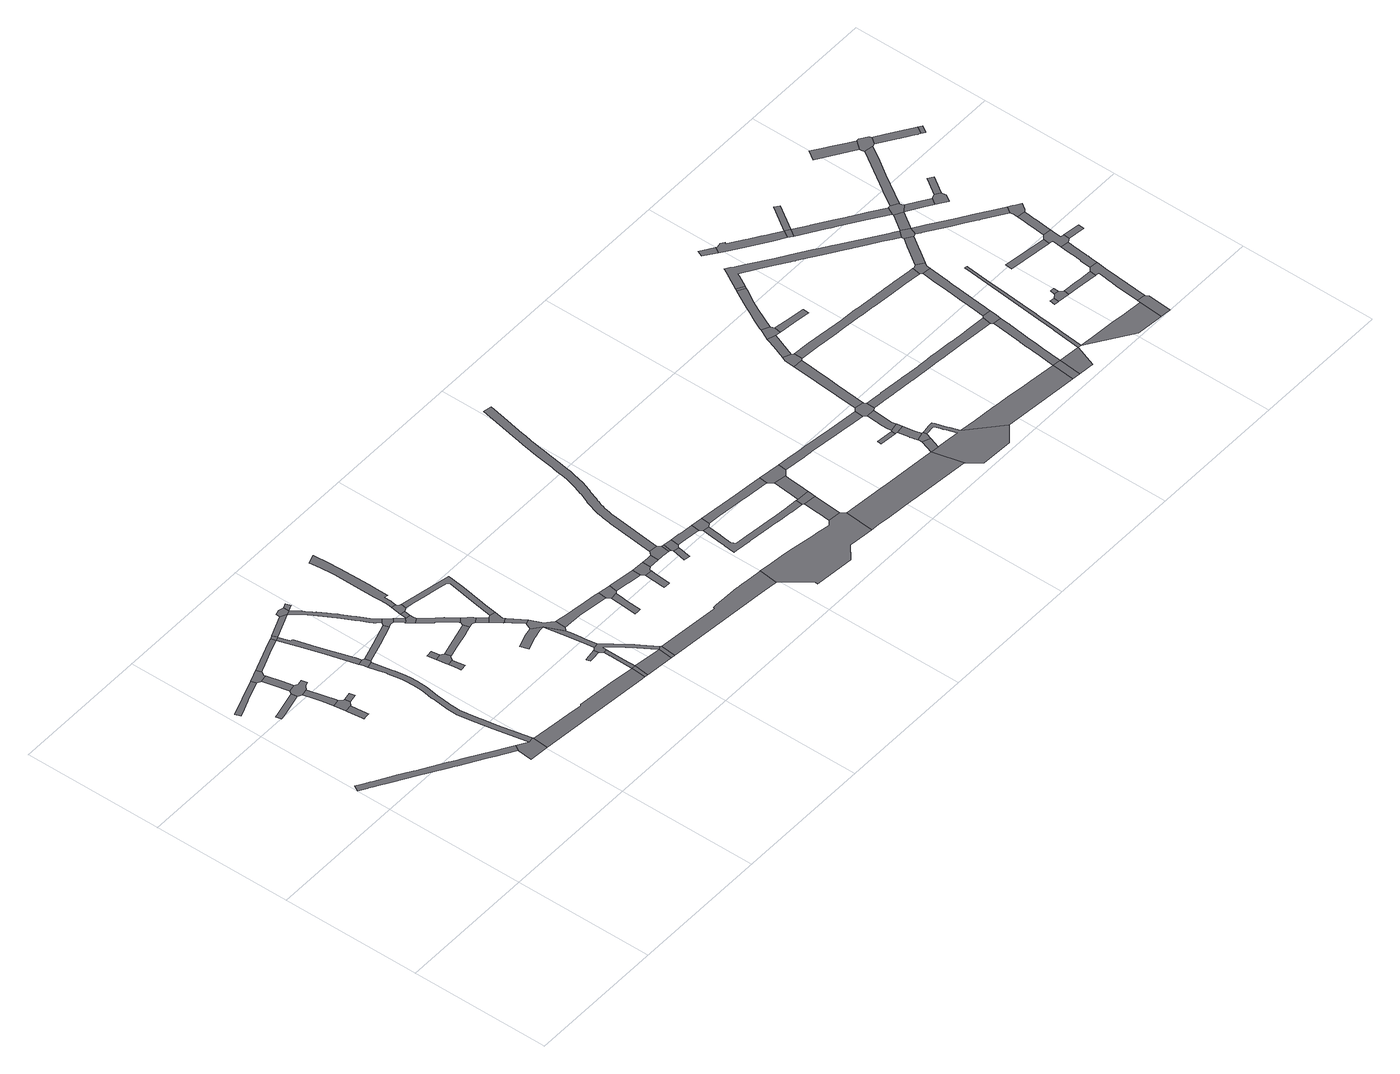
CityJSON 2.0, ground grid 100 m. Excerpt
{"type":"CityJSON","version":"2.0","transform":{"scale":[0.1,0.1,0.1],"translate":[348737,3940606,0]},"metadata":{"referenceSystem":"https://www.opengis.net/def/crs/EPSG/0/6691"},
"CityObjects":{
"road1":{"type":"Road","attributes":{"RoadStructureAttribute.sectionType":"1"},"geometry":[{"type":"MultiSurface","lod":"1","boundaries":[[[0,1,2,3,4,5,6,7,8,9,10,11,12,13,14,15,16,17,18,19,20,21,22,23,24,25,26,27,28,29,30,31,32]]]}]},
"road2":{"type":"Road","attributes":{"RoadStructureAttribute.sectionType":"1"},"geometry":[{"type":"MultiSurface","lod":"1","boundaries":[[[33,34,35,36,37,38,39,40,41,42,43,44,45]]]}]},
"road3":{"type":"Road","attributes":{"RoadStructureAttribute.sectionType":"1"},"geometry":[{"type":"MultiSurface","lod":"1","boundaries":[[[46,47,48,49,50,51]]]}]},
"road4":{"type":"Road","attributes":{"RoadStructureAttribute.sectionType":"1"},"geometry":[{"type":"MultiSurface","lod":"1","boundaries":[[[52,53,54,55,56,57,58,59]]]}]},
"road5":{"type":"Road","geometry":[{"type":"MultiSurface","lod":"1","boundaries":[[[60,61,62,63,52,59,64]]]}]},
"road6":{"type":"Road","attributes":{"RoadStructureAttribute.sectionType":"1"},"geometry":[{"type":"MultiSurface","lod":"1","boundaries":[[[62,65,66,67,68,69,70,71,72,63]]]}]},
"road7":{"type":"Road","attributes":{"RoadStructureAttribute.sectionType":"1"},"geometry":[{"type":"MultiSurface","lod":"1","boundaries":[[[73,74,75,76,77,78]]]}]},
"road8":{"type":"Road","geometry":[{"type":"MultiSurface","lod":"1","boundaries":[[[79,80,40,39,76,75,81,82,83]]]}]},
"road9":{"type":"Road","geometry":[{"type":"MultiSurface","lod":"1","boundaries":[[[69,68,84,85,86,87,73,78,46,51]]]}]},
"road10":{"type":"Road","attributes":{"RoadStructureAttribute.sectionType":"1"},"geometry":[{"type":"MultiSurface","lod":"1","boundaries":[[[88,89,60,64]]]}]},
"road11":{"type":"Road","geometry":[{"type":"MultiSurface","lod":"1","boundaries":[[[14,13,90,91,92,93,94]]]}]},
"road12":{"type":"Road","attributes":{"RoadStructureAttribute.sectionType":"1"},"geometry":[{"type":"MultiSurface","lod":"1","boundaries":[[[95,96,97,83,82,98,99,100,101,102]]]}]},
"road13":{"type":"Road","attributes":{"RoadStructureAttribute.sectionType":"1"},"geometry":[{"type":"MultiSurface","lod":"1","boundaries":[[[93,103,104,105,106,107,108,109,110,111,112,113,114,115,116,117,118,119,120,121,122,123,124,125,126,127,128,129,130,131,132,133,134,135,136,137,138,94]]]}]},
"road14":{"type":"Road","geometry":[{"type":"MultiSurface","lod":"1","boundaries":[[[139,140,141,142,95,102]]]}]},
"road15":{"type":"Road","attributes":{"RoadStructureAttribute.sectionType":"1"},"geometry":[{"type":"MultiSurface","lod":"1","boundaries":[[[143,144,145,146,147,148,149,150,151,152,153,154,155,156,157,158,159,160,161,139,102]]]}]},
"road16":{"type":"Road","geometry":[{"type":"MultiSurface","lod":"1","boundaries":[[[150,149,162,121,120,163,164]]]}]},
"road17":{"type":"Road","attributes":{"RoadStructureAttribute.sectionType":"1"},"geometry":[{"type":"MultiSurface","lod":"1","boundaries":[[[165,141,140,166]]]}]},
"road18":{"type":"Road","attributes":{"function":"2","RoadStructureAttribute.sectionType":"1"},"geometry":[{"type":"MultiSurface","lod":"1","boundaries":[[[167,168,169,170,171,92,91,172,173,174,175]]]}]},
"road19":{"type":"Road","attributes":{"RoadStructureAttribute.sectionType":"1"},"geometry":[{"type":"MultiSurface","lod":"1","boundaries":[[[163,176,177,178,179,180,181,182,164]]]}]},
"road20":{"type":"Road","attributes":{"RoadStructureAttribute.sectionType":"1"},"geometry":[{"type":"MultiSurface","lod":"1","boundaries":[[[183,184,185,186,187]]]}]},
"road21":{"type":"Road","geometry":[{"type":"MultiSurface","lod":"1","boundaries":[[[188,165,166,189,190,191,192]]]}]},
"road22":{"type":"Road","attributes":{"RoadStructureAttribute.sectionType":"1"},"geometry":[{"type":"MultiSurface","lod":"1","boundaries":[[[193,194,195,196,197]]]}]},
"road23":{"type":"Road","geometry":[{"type":"MultiSurface","lod":"1","boundaries":[[[186,198,199,200,193,197,201,187]]]}]},
"road24":{"type":"Road","attributes":{"RoadStructureAttribute.sectionType":"1"},"geometry":[{"type":"MultiSurface","lod":"1","boundaries":[[[202,190,189,203,204]]]}]},
"road25":{"type":"Road","attributes":{"RoadStructureAttribute.sectionType":"1"},"geometry":[{"type":"MultiSurface","lod":"1","boundaries":[[[205,206,207,208,209,210,211,212,213,214,215,216,217,218,219,220,221,222,223,224,225,226,227,228,229,230,231,232,233,234,235,236,237,189,166]]]}]},
"road26":{"type":"Road","geometry":[{"type":"MultiSurface","lod":"1","boundaries":[[[220,180,179,238,239,240,221]]]}]},
"road27":{"type":"Road","attributes":{"RoadStructureAttribute.sectionType":"1"},"geometry":[{"type":"MultiSurface","lod":"1","boundaries":[[[241,242,200,199,243,244,245,246,247]]]}]},
"road28":{"type":"Road","attributes":{"RoadStructureAttribute.sectionType":"1"},"geometry":[{"type":"MultiSurface","lod":"1","boundaries":[[[248,249,240,239,250]]]}]},
"road29":{"type":"Road","geometry":[{"type":"MultiSurface","lod":"1","boundaries":[[[251,252,253,254,248,250,255,256,257]]]}]},
"road30":{"type":"Road","attributes":{"RoadStructureAttribute.sectionType":"1"},"geometry":[{"type":"MultiSurface","lod":"1","boundaries":[[[258,259,260,254,253,261,262,263]]]}]},
"road31":{"type":"Road","attributes":{"RoadStructureAttribute.sectionType":"1"},"geometry":[{"type":"MultiSurface","lod":"1","boundaries":[[[264,265,266,267,268,269,270,271,272,273,274,275,276,277,278,279,251,257]]]}]},
"road32":{"type":"Road","geometry":[{"type":"MultiSurface","lod":"1","boundaries":[[[280,281,282,283,284,258,263]]]}]},
"road33":{"type":"Road","geometry":[{"type":"MultiSurface","lod":"1","boundaries":[[[285,175,174,286]]]}]},
"road34":{"type":"Road","geometry":[{"type":"MultiSurface","lod":"1","boundaries":[[[287,288,289,290,291,292]]]}]},
"road35":{"type":"Road","geometry":[{"type":"MultiSurface","lod":"1","boundaries":[[[293,294,295,270,269,247,246,296,297,298]]]}]},
"road36":{"type":"Road","attributes":{"RoadStructureAttribute.sectionType":"1"},"geometry":[{"type":"MultiSurface","lod":"1","boundaries":[[[299,300,301,302,303,304,305,306,307]]]}]},
"road37":{"type":"Road","attributes":{"RoadStructureAttribute.sectionType":"1"},"geometry":[{"type":"MultiSurface","lod":"1","boundaries":[[[297,308,309,298]]]}]},
"road38":{"type":"Road","attributes":{"RoadStructureAttribute.sectionType":"1"},"geometry":[{"type":"MultiSurface","lod":"1","boundaries":[[[310,311,312,313,314,315,316,317,175,285,318,319,320,321,322,323]]]}]},
"road39":{"type":"Road","attributes":{"RoadStructureAttribute.sectionType":"1"},"geometry":[{"type":"MultiSurface","lod":"1","boundaries":[[[324,325,326,327,328,329,330,331,332,284,283,333,334,335,336,337,338,339,340,341,342,343]]]}]},
"road40":{"type":"Road","geometry":[{"type":"MultiSurface","lod":"1","boundaries":[[[308,344,345,346,347,348,349,350,309]]]}]},
"road41":{"type":"Road","attributes":{"RoadStructureAttribute.sectionType":"1"},"geometry":[{"type":"MultiSurface","lod":"1","boundaries":[[[351,352,353,354,355,356,357,281,280,358,359,360,361,362,363,364,349,348]]]}]},
"road42":{"type":"Road","attributes":{"function":"2","RoadStructureAttribute.sectionType":"1"},"geometry":[{"type":"MultiSurface","lod":"1","boundaries":[[[365,366,367,285,286,368]]]}]},
"road43":{"type":"Road","attributes":{"RoadStructureAttribute.sectionType":"1"},"geometry":[{"type":"MultiSurface","lod":"1","boundaries":[[[369,370,371,372,373,346,345]]]}]},
"road44":{"type":"Road","attributes":{"RoadStructureAttribute.sectionType":"1"},"geometry":[{"type":"MultiSurface","lod":"1","boundaries":[[[374,375,376,377,306,378,379,380,381,382,383,384,385,386,387]]]}]},
"road45":{"type":"Road","geometry":[{"type":"MultiSurface","lod":"1","boundaries":[[[388,389,372,371,390,307,306,377,391,392]]]}]},
"road46":{"type":"Road","attributes":{"RoadStructureAttribute.sectionType":"1"},"geometry":[{"type":"MultiSurface","lod":"1","boundaries":[[[386,393,287,292,310,323,394,395,396,397,398,399,400,401,365,402,403,404,405,406,407,387]]]}]},
"road47":{"type":"Road","geometry":[{"type":"MultiSurface","lod":"1","boundaries":[[[368,408,409,402,365]]]}]},
"road48":{"type":"Road","attributes":{"RoadStructureAttribute.sectionType":"1"},"geometry":[{"type":"MultiSurface","lod":"1","boundaries":[[[391,410,411,412,413,414,415,416,417,418,392]]]}]},
"road49":{"type":"Road","attributes":{"RoadStructureAttribute.sectionType":"1"},"geometry":[{"type":"MultiSurface","lod":"1","boundaries":[[[419,420,421,422,423,424,425,426]]]}]},
"road50":{"type":"Road","geometry":[{"type":"MultiSurface","lod":"1","boundaries":[[[427,428,429,413,412,419,426]]]}]},
"road51":{"type":"Road","attributes":{"function":"2","RoadStructureAttribute.sectionType":"1"},"geometry":[{"type":"MultiSurface","lod":"1","boundaries":[[[430,431,432,433,434,435,436,437,438,439,440,409,408,441,442,443,444]]]}]},
"road52":{"type":"Road","attributes":{"RoadStructureAttribute.sectionType":"1"},"geometry":[{"type":"MultiSurface","lod":"1","boundaries":[[[427,445,446,447,448,449,450,451,452,453,454,455,456,428]]]}]},
"road53":{"type":"Road","attributes":{"RoadStructureAttribute.sectionType":"1"},"geometry":[{"type":"MultiSurface","lod":"1","boundaries":[[[457,458,459,460,461,462,463,464]]]}]},
"road54":{"type":"Road","geometry":[{"type":"MultiSurface","lod":"1","boundaries":[[[465,453,452,457,464,466,467,468]]]}]},
"road55":{"type":"Road","attributes":{"RoadStructureAttribute.sectionType":"1"},"geometry":[{"type":"MultiSurface","lod":"1","boundaries":[[[467,469,470,471,472,473,468]]]}]},
"road56":{"type":"Road","geometry":[{"type":"MultiSurface","lod":"1","boundaries":[[[474,475,476,477,471,470,478,479,480,481]]]}]},
"road57":{"type":"Road","attributes":{"RoadStructureAttribute.sectionType":"1"},"geometry":[{"type":"MultiSurface","lod":"1","boundaries":[[[482,483,484,485,486,487]]]}]},
"road58":{"type":"Road","attributes":{"RoadStructureAttribute.sectionType":"1"},"geometry":[{"type":"MultiSurface","lod":"1","boundaries":[[[488,489,474,481]]]}]},
"road59":{"type":"Road","geometry":[{"type":"MultiSurface","lod":"1","boundaries":[[[486,490,491,492,489,488,487]]]}]},
"road60":{"type":"Road","attributes":{"RoadStructureAttribute.sectionType":"1"},"geometry":[{"type":"MultiSurface","lod":"1","boundaries":[[[493,494,492,491,495,496,497,498]]]}]},
"road61":{"type":"Road","geometry":[{"type":"MultiSurface","lod":"1","boundaries":[[[497,499,500,501,502,498]]]}]},
"road62":{"type":"Road","geometry":[{"type":"MultiSurface","lod":"1","boundaries":[[[503,504,505,506,507,508,430,444,509,510,511,512,513,514,515,516,517,518]]]}]},
"road63":{"type":"Road","attributes":{"RoadStructureAttribute.sectionType":"1"},"geometry":[{"type":"MultiSurface","lod":"1","boundaries":[[[519,520,521,522,523,524,525,526,527,528,529,530,531,532,533,534,535,536,537,538,539,540,541,542,543,544,545,546,547,548,549,476,475,550,551,552,553,554,555,556,557,558,559,560,561,562,563,564,565,566,567,568,569,570,571,572,573,574,575,576,577,578,579,580,581,582]]]}]},
"road64":{"type":"Road","attributes":{"RoadStructureAttribute.sectionType":"1"},"geometry":[{"type":"MultiSurface","lod":"1","boundaries":[[[583,584,585,586,587,588,589,590,591,592,593,594,595,596,597,598,599,600,601,602,603,604,605,606,607,608,609,610,611,612,613,500,499]]]}]},
"road65":{"type":"Road","attributes":{"RoadStructureAttribute.sectionType":"1"},"geometry":[{"type":"MultiSurface","lod":"1","boundaries":[[[501,614,615,616,617,618,619,620,621,622,502]]]}]},
"road66":{"type":"Road","geometry":[{"type":"MultiSurface","lod":"1","boundaries":[[[517,623,624,625,626,627,518]]]}]},
"road67":{"type":"Road","geometry":[{"type":"MultiSurface","lod":"1","boundaries":[[[601,600,624,623,628,629]]]}]},
"road68":{"type":"Road","attributes":{"RoadStructureAttribute.sectionType":"1"},"geometry":[{"type":"MultiSurface","lod":"1","boundaries":[[[628,630,631,632,633,634,635,636,629]]]}]},
"road69":{"type":"Road","geometry":[{"type":"MultiSurface","lod":"1","boundaries":[[[637,638,639,640,620,619,641,642,633,632]]]}]},
"road70":{"type":"Road","attributes":{"function":"2","RoadStructureAttribute.sectionType":"1"},"geometry":[{"type":"MultiSurface","lod":"1","boundaries":[[[515,643,644,645,646,647,648,649,650,651,652,516]]]}]},
"road71":{"type":"Road","attributes":{"RoadStructureAttribute.sectionType":"1"},"geometry":[{"type":"MultiSurface","lod":"1","boundaries":[[[653,654,655,656,657,658,640,639,659,660,661,662,663,664,665,666,667,668]]]}]},
"road72":{"type":"Road","attributes":{"RoadStructureAttribute.sectionType":"1"},"geometry":[{"type":"MultiSurface","lod":"1","boundaries":[[[669,670,671,672]]]}]},
"road73":{"type":"Road","geometry":[{"type":"MultiSurface","lod":"1","boundaries":[[[673,674,675,649,676]]]}]},
"road74":{"type":"Road","geometry":[{"type":"MultiSurface","lod":"1","boundaries":[[[674,677,678,679,680,681,682,675]]]}]},
"road75":{"type":"Road","attributes":{"RoadStructureAttribute.sectionType":"1"},"geometry":[{"type":"MultiSurface","lod":"1","boundaries":[[[683,684,685,686,687,680,679,688,689,690]]]}]},
"road76":{"type":"Road","geometry":[{"type":"MultiSurface","lod":"1","boundaries":[[[689,691,692,669,672,693,690]]]}]},
"road77":{"type":"Road","attributes":{"RoadStructureAttribute.sectionType":"1"},"geometry":[{"type":"MultiSurface","lod":"1","boundaries":[[[694,695,696,697,698,699,700,701,702,703,692,691]]]}]},
"road78":{"type":"Road","geometry":[{"type":"MultiSurface","lod":"1","boundaries":[[[668,667,697,696,704,705,706,707]]]}]},
"road79":{"type":"Road","geometry":[{"type":"MultiSurface","lod":"1","boundaries":[[[649,648,708,709,710,711,712,713,714,715,716,717,718,719,678,677,720,721,722,723,724,725,726,676]]]}]},
"road80":{"type":"Road","attributes":{"RoadStructureAttribute.sectionType":"1"},"geometry":[{"type":"MultiSurface","lod":"1","boundaries":[[[727,728,707,706,729,730,731,732,733]]]}]},
"road81":{"type":"Road","geometry":[{"type":"MultiSurface","lod":"1","boundaries":[[[734,735,736,737,727,733,738,739]]]}]},
"road82":{"type":"Road","attributes":{"RoadStructureAttribute.sectionType":"1"},"geometry":[{"type":"MultiSurface","lod":"1","boundaries":[[[740,741,742,743,736,735]]]}]},
"road83":{"type":"Road","attributes":{"function":"2","RoadStructureAttribute.sectionType":"1"},"geometry":[{"type":"MultiSurface","lod":"1","boundaries":[[[744,745,746,747,748,749,750,751,752,753,711,710]]]}]},
"road84":{"type":"Road","geometry":[{"type":"MultiSurface","lod":"1","boundaries":[[[754,755,756,757,741,740,758,759]]]}]},
"road85":{"type":"Road","attributes":{"RoadStructureAttribute.sectionType":"1"},"geometry":[{"type":"MultiSurface","lod":"1","boundaries":[[[760,761,762,763,764,765,766,767,768,769,770,771,772,773,774,775,776,777,778,779,780,781,705,704,782,783,784,785,786,787,788,789,790,791,792,793,794,795,796,797,798,799,800,801,802,803,804,805]]]}]},
"road86":{"type":"Road","attributes":{"RoadStructureAttribute.sectionType":"1"},"geometry":[{"type":"MultiSurface","lod":"1","boundaries":[[[758,806,807,808,809,759]]]}]},
"road87":{"type":"Road","attributes":{"RoadStructureAttribute.sectionType":"1"},"geometry":[{"type":"MultiSurface","lod":"1","boundaries":[[[810,811,812,813,814,815,755,754,816,817,818,819,820,821,822,823,824,825]]]}]},
"road88":{"type":"Road","geometry":[{"type":"MultiSurface","lod":"1","boundaries":[[[825,824,826,827]]]}]},
"road89":{"type":"Road","attributes":{"RoadStructureAttribute.sectionType":"1"},"geometry":[{"type":"MultiSurface","lod":"1","boundaries":[[[828,829,830,831,832,833,834,835,836,837,838,839,840,841,842,843,844,845,846,847,848,849,850,851,852,853,854,855,856,857,858,859,734,739]]]}]},
"road90":{"type":"Road","geometry":[{"type":"MultiSurface","lod":"1","boundaries":[[[860,746,745,861]]]}]},
"road91":{"type":"Road","geometry":[{"type":"MultiSurface","lod":"1","boundaries":[[[862,863,864,860,861]]]}]},
"road92":{"type":"Road","geometry":[{"type":"MultiSurface","lod":"1","boundaries":[[[865,866,867,868]]]}]},
"road93":{"type":"Road","attributes":{"RoadStructureAttribute.sectionType":"1"},"geometry":[{"type":"MultiSurface","lod":"1","boundaries":[[[869,870,871,872,873,874,875,876,877,878,746,860,879,880,881,882,883,884,885,886,887,888]]]}]},
"road94":{"type":"Road","geometry":[{"type":"MultiSurface","lod":"1","boundaries":[[[888,887,889,890,891,760,805]]]}]},
"road95":{"type":"Road","attributes":{"RoadStructureAttribute.sectionType":"1"},"geometry":[{"type":"MultiSurface","lod":"1","boundaries":[[[892,893,868,867,894,895,896,897,898,899,900,901,902,903,904,905,906,907,908,909,910]]]}]},
"road96":{"type":"Road","attributes":{"RoadStructureAttribute.sectionType":"1"},"geometry":[{"type":"MultiSurface","lod":"1","boundaries":[[[911,912,913,914,915,916,917,918,919,920,921,922,923,924,925,926,927,928,929,930,827,826,931,932,933,934,935,936,937,938,939,940,941,942,943,944,945,946,947,948,949,950,951,952]]]}]},
"road97":{"type":"Road","attributes":{"RoadStructureAttribute.sectionType":"1"},"geometry":[{"type":"MultiSurface","lod":"1","boundaries":[[[953,954,955,956,957,958,959,960,961,891,890,962,963,964,965,966,967,968,969]]]}]},
"road98":{"type":"Road","attributes":{"RoadStructureAttribute.sectionType":"1"},"geometry":[{"type":"MultiSurface","lod":"1","boundaries":[[[970,971,972,973,974,975,976,977,978,979,980,981,982,983,984,985,986,987,988,864,989]]]}]},
"road99":{"type":"Road","attributes":{"function":"2","RoadStructureAttribute.sectionType":"1"},"geometry":[{"type":"MultiSurface","lod":"1","boundaries":[[[990,991,992,993,994,995,996,997,998,999,989]]]}]},
"road100":{"type":"Road","geometry":[{"type":"MultiSurface","lod":"1","boundaries":[[[1000,899,898,1001,1002]]]}]},
"road101":{"type":"Road","geometry":[{"type":"MultiSurface","lod":"1","boundaries":[[[1003,1004,841,840,969,968,1005,1006]]]}]},
"road102":{"type":"Road","attributes":{"RoadStructureAttribute.sectionType":"1"},"geometry":[{"type":"MultiSurface","lod":"1","boundaries":[[[1007,1008,1009,1010,1011,1012]]]}]},
"road103":{"type":"Road","attributes":{"RoadStructureAttribute.sectionType":"1"},"geometry":[{"type":"MultiSurface","lod":"1","boundaries":[[[1013,1014,899,1000]]]}]},
"road104":{"type":"Road","geometry":[{"type":"MultiSurface","lod":"1","boundaries":[[[1011,1015,1016,1017,1018,1019,1012]]]}]},
"road105":{"type":"Road","geometry":[{"type":"MultiSurface","lod":"1","boundaries":[[[1020,1021,1018,1017]]]}]},
"road106":{"type":"Road","attributes":{"RoadStructureAttribute.sectionType":"1"},"geometry":[{"type":"MultiSurface","lod":"1","boundaries":[[[1022,1023,1024,1025,1026,1027,1003,1006]]]}]},
"road107":{"type":"Road","attributes":{"RoadStructureAttribute.sectionType":"1"},"geometry":[{"type":"MultiSurface","lod":"1","boundaries":[[[1028,1029,1030,1031,1032,1033,1034,1035,1036,1037,1038,1039,1040,1041,1042,1000,1002]]]}]},
"road108":{"type":"Road","geometry":[{"type":"MultiSurface","lod":"1","boundaries":[[[993,1043,1044,1045,1046,1047,994]]]}]},
"road109":{"type":"Road","attributes":{"RoadStructureAttribute.sectionType":"1"},"geometry":[{"type":"MultiSurface","lod":"1","boundaries":[[[1015,1048,1049,1050,1051,1052,1053,1016]]]}]},
"road110":{"type":"Road","geometry":[{"type":"MultiSurface","lod":"1","boundaries":[[[1054,1055,952,951,1025,1024,1056]]]}]},
"road111":{"type":"Road","geometry":[{"type":"MultiSurface","lod":"1","boundaries":[[[1057,1058,1051,1050,1059,1060,1061,1062,1063,1064,1065,1066,1047,1046,1067,1068]]]}]},
"road112":{"type":"Road","attributes":{"RoadStructureAttribute.sectionType":"1"},"geometry":[{"type":"MultiSurface","lod":"1","boundaries":[[[1069,1070,1071,1072]]]}]},
"road113":{"type":"Road","geometry":[{"type":"MultiSurface","lod":"1","boundaries":[[[1073,1074,1075,1076,1077,1078,1034,1033,1079]]]}]},
"road114":{"type":"Road","attributes":{"RoadStructureAttribute.sectionType":"1"},"geometry":[{"type":"MultiSurface","lod":"1","boundaries":[[[1055,1054,1080,1073,1081,1082,1083,1084,1074,1073,1079]]]}]},
"road115":{"type":"Road","attributes":{"RoadStructureAttribute.sectionType":"1"},"geometry":[{"type":"MultiSurface","lod":"1","boundaries":[[[1085,1086,1087,1088,1089,1090,1091,1092,1093,1094,1095,1096,1097,1098,1099,1058,1057]]]}]},
"road116":{"type":"Road","attributes":{"RoadStructureAttribute.sectionType":"1"},"geometry":[{"type":"MultiSurface","lod":"1","boundaries":[[[1100,1101,1102,1103,1104,1105,1106,1107,1108,1109,1110,1111,1112,1113,1114,1054,1056]]]}]},
"road117":{"type":"Road","geometry":[{"type":"MultiSurface","lod":"1","boundaries":[[[1115,1093,1092,1116,1117,1118,1119,1120,1121,1122,1069,1072]]]}]},
"road118":{"type":"Road","geometry":[{"type":"MultiSurface","lod":"1","boundaries":[[[1123,1083,1082,1124,1125,1126,1127]]]}]},
"road119":{"type":"Road","attributes":{"RoadStructureAttribute.sectionType":"1"},"geometry":[{"type":"MultiSurface","lod":"1","boundaries":[[[1128,1129,1130,1131,1132,1122,1121,1133,1134,1135,1136,1137,1138,1139]]]}]},
"road120":{"type":"Road","attributes":{"RoadStructureAttribute.sectionType":"1"},"geometry":[{"type":"MultiSurface","lod":"1","boundaries":[[[1117,1140,1141,1142,1118]]]}]},
"road121":{"type":"Road","attributes":{"RoadStructureAttribute.sectionType":"1"},"geometry":[{"type":"MultiSurface","lod":"1","boundaries":[[[1143,1144,1145,1146,1147,1148,1149,1078,1077,1150,1151,1152]]]}]},
"road122":{"type":"Road","attributes":{"RoadStructureAttribute.sectionType":"1"},"geometry":[{"type":"MultiSurface","lod":"1","boundaries":[[[1153,1154,1123,1127]]]}]},
"road123":{"type":"Road","geometry":[{"type":"MultiSurface","lod":"1","boundaries":[[[1155,1156,1157,1158,1159,1108,1107,1160,1128,1139]]]}]},
"road124":{"type":"Road","attributes":{"RoadStructureAttribute.sectionType":"1"},"geometry":[{"type":"MultiSurface","lod":"1","boundaries":[[[1161,1162,1163,1164,1165,1166,1167,1168]]]}]},
"road125":{"type":"Road","geometry":[{"type":"MultiSurface","lod":"1","boundaries":[[[1169,1170,1171,1172,1173,1168,1167,1174,1143,1152]]]}]},
"road126":{"type":"Road","attributes":{"RoadStructureAttribute.sectionType":"1"},"geometry":[{"type":"MultiSurface","lod":"1","boundaries":[[[1175,1176,1177,1178,1179,1170,1169,1180,1181,1182,1183,1184,1185]]]}]},
"road127":{"type":"Road","geometry":[{"type":"MultiSurface","lod":"1","boundaries":[[[1175,1185,1186,1187]]]}]}
},
"vertices":[
[61,1218,0],[67,1214,0],[101,1193,0],[109,1188,0],[179,1146,0],[285,1080,0],[327,1054,0],[405,1006,0],[506,944,0],[547,919,0],[553,915,0],[709,818,0],[757,789,0],[884,710,0],[908,749,0],[747,850,0],[745,851,0],[611,933,0],[585,949,0],[584,950,0],[544,975,0],[543,976,0],[357,1090,0],[351,1094,0],[260,1151,0],[233,1168,0],[222,1175,0],[129,1231,0],[112,1241,0],[105,1246,0],[63,1271,0],[29,1292,0],[5,1252,0],
[119,2223,0],[121,2224,0],[190,2252,0],[203,2257,0],[243,2272,0],[263,2279,0],[346,2308,0],[333,2344,0],[197,2294,0],[185,2289,0],[176,2288,0],[51,2241,0],[66,2203,0],
[403,2084,0],[236,2045,0],[191,2035,0],[200,1994,0],[242,2004,0],[410,2044,0],
[497,1733,0],[498,1721,0],[512,1623,0],[514,1607,0],[527,1609,0],[564,1615,0],[562,1630,0],[548,1739,0],
[569,1805,0],[560,1804,0],[537,1830,0],[487,1819,0],[575,1764,0],
[532,1856,0],[518,1917,0],[515,1927,0],[487,2038,0],[440,2027,0],[460,1946,0],[470,1906,0],[485,1837,0],
[471,2119,0],[454,2193,0],[429,2303,0],[377,2291,0],[394,2214,0],[418,2108,0],
[409,2372,0],[389,2364,0],[425,2316,0],[439,2343,0],[426,2378,0],
[512,2061,0],[542,2073,0],[531,2112,0],[495,2105,0],
[635,1774,0],[629,1815,0],
[874,604,0],[1013,591,0],[1024,703,0],[1022,711,0],[983,703,0],
[694,2479,0],[663,2467,0],[454,2389,0],[463,2353,0],[469,2355,0],[563,2392,0],[593,2403,0],[707,2445,0],
[1021,719,0],[973,954,0],[959,1029,0],[947,1091,0],[932,1193,0],[932,1194,0],[934,1267,0],[935,1274,0],[936,1290,0],[945,1376,0],[947,1388,0],[962,1481,0],[964,1563,0],[963,1612,0],[961,1645,0],[949,1719,0],[944,1745,0],[917,1877,0],[874,1866,0],[890,1804,0],[903,1751,0],[905,1738,0],[910,1712,0],[921,1641,0],[923,1610,0],[924,1563,0],[923,1535,0],[922,1484,0],[909,1404,0],[906,1381,0],[894,1270,0],[892,1191,0],[892,1190,0],[907,1085,0],[934,947,0],[980,716,0],
[733,2454,0],[733,2456,0],[719,2489,0],[704,2483,0],
[728,2376,0],[758,2274,0],[787,2176,0],[797,2143,0],[812,2091,0],[823,2051,0],[858,1925,0],[899,1936,0],[887,1982,0],[886,1986,0],[857,2084,0],[856,2086,0],[846,2120,0],[817,2218,0],[804,2261,0],[774,2363,0],[770,2373,0],[760,2370,0],[756,2384,0],
[866,1898,0],[924,1887,0],[917,1927,0],
[874,2553,0],[922,2534,0],
[1684,638,0],[1428,665,0],[1418,656,0],[1344,664,0],[1199,682,0],[1169,575,0],[1830,511,0],[1854,508,0],[1864,615,0],
[1072,1933,0],[1145,1955,0],[1159,1960,0],[1223,1982,0],[1210,2020,0],[1058,1970,0],[1051,1968,0],
[1204,1435,0],[1208,1412,0],[1253,1418,0],[1239,1507,0],[1195,1501,0],
[879,2575,0],[951,2543,0],[952,2583,0],[917,2593,0],[880,2582,0],
[1226,1594,0],[1218,1654,0],[1184,1649,0],[1173,1647,0],[1182,1587,0],
[1256,1532,0],[1263,1534,0],[1252,1577,0],[1191,1521,0],
[983,2596,0],[971,2551,0],[996,2560,0],
[975,2465,0],[988,2446,0],[996,2433,0],[998,2429,0],[1001,2426,0],[1002,2425,0],[1073,2304,0],[1079,2292,0],[1086,2278,0],[1109,2236,0],[1139,2178,0],[1147,2166,0],[1180,2102,0],[1193,2078,0],[1201,2068,0],[1224,2041,0],[1250,2063,0],[1221,2098,0],[1217,2104,0],[1168,2195,0],[1164,2203,0],[1121,2285,0],[1116,2295,0],[1107,2310,0],[1081,2355,0],[1049,2409,0],[1044,2406,0],[1040,2414,0],[1039,2415,0],[1033,2426,0],[1009,2465,0],[1000,2481,0],[999,2483,0],
[1250,1992,0],[1269,1988,0],[1296,2010,0],
[1511,1646,0],[1376,1610,0],[1350,1557,0],[1466,1587,0],[1491,1594,0],[1526,1603,0],[1515,1647,0],
[1342,1954,0],[1340,1958,0],[1317,1932,0],
[1383,1904,0],[1377,1926,0],[1379,1946,0],[1345,1951,0],[1310,1930,0],[1318,1921,0],[1349,1882,0],
[1352,1998,0],[1349,1976,0],[1347,1959,0],[1381,1954,0],[1381,1957,0],[1386,1993,0],
[1384,1836,0],[1423,1792,0],[1429,1796,0],[1448,1773,0],[1522,1676,0],[1524,1675,0],[1553,1699,0],[1538,1718,0],[1504,1759,0],[1494,1772,0],[1494,1773,0],[1488,1778,0],[1480,1787,0],[1459,1811,0],[1415,1862,0],[1412,1865,0],
[1411,2008,0],[1419,2049,0],[1406,2052,0],[1396,2072,0],[1363,2077,0],
[1891,614,0],[1879,506,0],
[1839,894,0],[1749,880,0],[1750,876,0],[1757,850,0],[1779,851,0],[1845,857,0],
[1606,1633,0],[1604,1636,0],[1583,1664,0],[1555,1610,0],[1581,1602,0],[1612,1625,0],
[1680,1296,0],[1586,1264,0],[1606,1207,0],[1696,1238,0],[1705,1240,0],[1754,1250,0],[1774,1253,0],[1806,1259,0],[1743,1309,0],
[1628,1538,0],[1660,1562,0],
[1865,833,0],[1866,787,0],[1866,776,0],[1866,760,0],[1866,754,0],[1866,752,0],[1866,716,0],[1865,651,0],[1892,649,0],[1893,705,0],[1893,725,0],[1893,752,0],[1893,753,0],[1893,833,0],
[1361,2624,0],[1367,2533,0],[1367,2525,0],[1367,2362,0],[1367,2308,0],[1368,2211,0],[1369,2167,0],[1369,2165,0],[1367,2110,0],[1401,2107,0],[1402,2115,0],[1403,2165,0],[1429,2161,0],[1429,2249,0],[1429,2307,0],[1429,2351,0],[1427,2535,0],[1422,2620,0],[1414,2727,0],[1351,2705,0],
[1681,1465,0],[1690,1467,0],[1718,1485,0],[1710,1497,0],[1721,1562,0],[1681,1569,0],[1670,1565,0],
[1735,1650,0],[1740,1678,0],[1770,1844,0],[1783,1945,0],[1787,1976,0],[1591,2015,0],[1447,2044,0],[1477,1996,0],[1569,1979,0],[1661,1961,0],[1733,1947,0],[1745,1925,0],[1745,1924,0],[1707,1711,0],
[2092,589,0],[2060,593,0],[1903,613,0],[2082,486,0],
[1693,1461,0],[1717,1425,0],[1764,1356,0],[1796,1367,0],[1722,1480,0],
[1883,1005,0],[1880,1027,0],[1869,1100,0],[1865,1129,0],[1807,1252,0],[1829,1127,0],[1829,1124,0],[1831,1117,0],[1839,1060,0],[1842,1043,0],[1842,1040,0],[1851,979,0],[1862,906,0],[1897,913,0],
[1833,1281,0],[1829,1290,0],[1750,1326,0],[1884,1151,0],[1890,1227,0],
[1847,895,0],[1893,873,0],[1908,853,0],[1981,758,0],[2010,720,0],[2011,718,0],[2021,703,0],[2021,702,0],[2067,629,0],[2115,604,0],[2051,706,0],[2033,735,0],[2032,737,0],[1957,835,0],[1915,890,0],
[2112,483,0],[2122,593,0],
[2019,1146,0],[2156,1129,0],[2236,1118,0],[2244,1178,0],[2204,1184,0],[2132,1194,0],[2029,1208,0],[1953,1218,0],[1927,1222,0],
[2254,1087,0],[2246,961,0],[2242,893,0],[2263,893,0],[2291,894,0],[2296,1004,0],[2299,1037,0],[2306,1091,0],
[2325,1106,0],[2333,1166,0],[2255,1177,0],
[3000,534,0],[2991,535,0],[2898,544,0],[2842,550,0],[2802,553,0],[2798,553,0],[2714,556,0],[2608,558,0],[2580,558,0],[2579,547,0],[2571,547,0],[2173,478,0],[2829,415,0],[2887,409,0],[2986,399,0],
[2329,1105,0],[2406,1094,0],[2416,1093,0],[2431,1090,0],[2512,1079,0],[2516,1079,0],[2518,1079,0],[2522,1079,0],[2524,1139,0],[2522,1139,0],[2514,1140,0],[2339,1165,0],
[2537,1051,0],[2528,912,0],[2527,898,0],[2542,897,0],[2574,895,0],[2575,899,0],[2586,1019,0],[2589,1046,0],
[2552,1138,0],[2590,1060,0],[2612,1075,0],[2615,1135,0],
[2649,1074,0],[2691,1074,0],[2691,1134,0],[2655,1134,0],[2650,1134,0],
[2792,1131,0],[2774,1155,0],[2714,1162,0],[2713,1154,0],[2728,1074,0],[2733,1074,0],[2746,1073,0],[2786,1069,0],
[2788,953,0],[2801,950,0],[2833,944,0],[2841,992,0],[2850,1042,0],[2807,1049,0],
[2802,1067,0],[2809,1129,0],
[2851,1048,0],[2867,1061,0],[2874,1122,0],
[2953,1113,0],[2944,1114,0],[2902,1058,0],[2933,1055,0],[3040,1042,0],[3047,1102,0],
[3057,1021,0],[3102,1013,0],[3127,1032,0],[3134,1092,0],
[3566,454,0],[3476,469,0],[3441,474,0],[3282,500,0],[3213,509,0],[3095,523,0],[3134,219,0],[3132,193,0],[3416,166,0],[3421,170,0],[3516,248,0],[3537,246,0],[3699,230,0],[3719,438,0],[3691,473,0],[3601,481,0],
[2951,2338,0],[2950,2330,0],[2946,2312,0],[2937,2262,0],[2929,2211,0],[2907,2071,0],[2904,2052,0],[2896,2006,0],[2892,1980,0],[2884,1941,0],[2875,1903,0],[2867,1875,0],[2866,1872,0],[2864,1864,0],[2851,1828,0],[2841,1801,0],[2838,1792,0],[2824,1757,0],[2810,1722,0],[2808,1718,0],[2798,1690,0],[2789,1663,0],[2787,1659,0],[2779,1629,0],[2772,1605,0],[2771,1599,0],[2765,1569,0],[2762,1557,0],[2760,1540,0],[2755,1507,0],[2754,1497,0],[2819,1531,0],[2820,1543,0],[2824,1559,0],[2830,1587,0],[2835,1608,0],[2837,1615,0],[2845,1643,0],[2855,1670,0],[2856,1676,0],[2865,1697,0],[2888,1756,0],[2894,1771,0],[2898,1779,0],[2909,1809,0],[2922,1848,0],[2933,1888,0],[2943,1928,0],[2944,1933,0],[2951,1968,0],[2955,1994,0],[2966,2059,0],[2979,2136,0],[2988,2203,0],[2996,2252,0],[3005,2301,0],[3005,2303,0],[3008,2319,0],[3018,2366,0],[3021,2382,0],[3030,2427,0],[3060,2569,0],[3083,2683,0],[3024,2696,0],
[3049,943,0],[3041,872,0],[3039,852,0],[3038,844,0],[3038,841,0],[3028,758,0],[3049,756,0],[3062,754,0],[3160,743,0],[3170,742,0],[3279,730,0],[3395,717,0],[3398,716,0],[3404,716,0],[3409,715,0],[3516,702,0],[3519,702,0],[3606,692,0],[3609,742,0],[3512,749,0],[3403,761,0],[3396,762,0],[3295,773,0],[3186,785,0],[3096,795,0],[3081,829,0],[3083,846,0],[3083,848,0],[3087,877,0],[3090,910,0],[3091,915,0],
[3215,1022,0],[3324,1009,0],[3401,1001,0],[3431,997,0],[3542,984,0],[3614,976,0],[3621,1036,0],[3537,1046,0],[3420,1059,0],
[3710,675,0],[3620,684,0],[3612,592,0],[3610,579,0],[3609,565,0],
[3715,733,0],[3625,741,0],
[3719,772,0],[3731,902,0],[3733,925,0],[3645,938,0],[3637,854,0],[3636,851,0],[3631,800,0],
[3742,932,0],[3767,952,0],[3774,957,0],[3781,1018,0],[3619,970,0],[3639,945,0],
[3761,224,0],[3855,215,0],[4055,196,0],[4062,195,0],[4495,152,0],[4498,148,0],[4445,367,0],[4162,395,0],[4066,404,0],[4010,410,0],
[4213,968,0],[4110,980,0],[4004,992,0],[3981,995,0],[3977,995,0],[3859,1009,0],[3934,939,0],[3960,936,0],[3982,933,0],[3996,932,0],[4205,908,0],[4207,908,0],[4304,896,0],[4323,894,0],[4426,882,0],[4429,943,0],
[4432,664,0],[4313,675,0],[4311,646,0],[4430,635,0],
[4534,439,0],[4535,443,0],[4479,463,0],[4506,361,0],
[4550,484,0],[4547,511,0],[4535,510,0],[4477,495,0],[4478,489,0],[4479,465,0],
[4463,549,0],[4463,547,0],[4464,541,0],[4467,532,0],[4471,515,0],[4522,561,0],[4508,639,0],[4449,629,0],
[4501,680,0],[4442,670,0],[4445,634,0],
[4498,702,0],[4496,712,0],[4506,862,0],[4445,859,0],[4444,844,0],[4440,784,0],[4440,772,0],[4439,767,0],[4438,756,0],[4436,709,0],
[4524,871,0],[4527,932,0],[4516,949,0],[4452,961,0],
[4572,58,0],[4802,48,0],[4923,146,0],[4703,344,0],[4680,410,0],[4674,429,0],[4669,441,0],[4648,503,0],[4641,521,0],[4615,518,0],[4599,517,0],[4597,517,0],[4622,492,0],[4629,473,0],[4637,449,0],[4644,432,0],[4651,411,0],[4674,345,0],[4570,355,0],
[4497,1471,0],[4494,1436,0],[4538,1167,0],[4548,1261,0],[4557,1349,0],[4566,1433,0],[4569,1468,0],
[4585,1540,0],[4569,1553,0],[4515,1575,0],[4503,1546,0],[4581,1480,0],[4585,1480,0],
[4639,1727,0],[4580,1745,0],[4576,1736,0],[4557,1678,0],
[5405,99,0],[5471,92,0],[5487,258,0],[5486,258,0],[5292,280,0],[5245,285,0],[5104,301,0],[4991,313,0],[4989,314,0],[4821,329,0],
[4673,1797,0],[4618,1824,0],[4612,1811,0],[4591,1767,0],[4675,1722,0],[4682,1771,0],
[5539,840,0],[5416,851,0],[5378,854,0],[5354,856,0],[5288,862,0],[5264,864,0],[5263,865,0],[5242,867,0],[5191,872,0],[5120,878,0],[5115,879,0],[5088,881,0],[5050,883,0],[4980,888,0],[4971,889,0],[4896,897,0],[4831,904,0],[4825,904,0],[4764,910,0],[4650,921,0],[4646,921,0],[4604,925,0],[4602,864,0],[4607,864,0],[4694,856,0],[4713,854,0],[4759,850,0],[4858,840,0],[4859,840,0],[4860,840,0],[4950,832,0],[4954,831,0],[4979,829,0],[5048,824,0],[5053,824,0],[5055,824,0],[5114,818,0],[5122,817,0],[5134,816,0],[5143,816,0],[5245,806,0],[5246,806,0],[5296,802,0],[5355,796,0],[5494,783,0],[5531,780,0],
[4832,1703,0],[4912,1692,0],[4915,1735,0],[4773,1757,0],
[4724,2032,0],[4718,2022,0],[4692,1972,0],[4666,1925,0],[4662,1917,0],[4625,1839,0],[4676,1804,0],[4709,1873,0],[4746,1952,0],[4756,1970,0],[4758,1973,0],[4777,2007,0],[4817,2077,0],[4834,2105,0],[4841,2118,0],[4788,2148,0],
[4851,2135,0],[4798,2165,0],
[4742,1465,0],[4748,1464,0],[4881,1450,0],[4939,1444,0],[4987,1440,0],[5094,1429,0],[5098,1429,0],[5201,1419,0],[5204,1419,0],[5324,1406,0],[5338,1405,0],[5473,1392,0],[5596,1379,0],[5603,1439,0],[5576,1442,0],[5491,1451,0],[5441,1456,0],[5430,1457,0],[5400,1460,0],[5361,1464,0],[5331,1466,0],[5312,1469,0],[5294,1471,0],[5288,1471,0],[5133,1486,0],[5125,1487,0],[5107,1489,0],[4987,1500,0],[4944,1504,0],[4809,1519,0],[4808,1519,0],[4712,1529,0],
[5547,252,0],[5531,86,0],
[5593,80,0],[5643,75,0],[5702,237,0],
[4908,2543,0],[4890,2501,0],[4972,2442,0],[5000,2481,0],
[5542,742,0],[5535,683,0],[5519,539,0],[5518,536,0],[5518,533,0],[5512,482,0],[5511,468,0],[5507,434,0],[5506,430,0],[5503,399,0],[5563,398,0],[5571,467,0],[5572,469,0],[5578,530,0],[5594,663,0],[5595,675,0],[5597,686,0],[5597,693,0],[5604,757,0],[5544,763,0],
[5609,802,0],[5614,847,0],[5554,854,0],
[5043,2481,0],[5012,2477,0],[5025,2405,0],[5135,2331,0],[5264,2245,0],[5274,2238,0],[5336,2198,0],[5369,2248,0],[5360,2254,0],[5300,2294,0],[5279,2308,0],[5266,2316,0],[5264,2318,0],[5249,2328,0],[5171,2380,0],[5165,2383,0],[5093,2432,0],[5059,2455,0],[5067,2464,0],
[5779,1721,0],[5751,1740,0],[5483,1924,0],[5455,1943,0],[5432,1958,0],[5371,1999,0],[5354,2011,0],[5227,2095,0],[5150,2146,0],[4996,2251,0],[4941,2289,0],[4920,2305,0],[4890,2327,0],[4887,2320,0],[4865,2282,0],[4864,2281,0],[4859,2273,0],[4859,2272,0],[4858,2270,0],[4855,2264,0],[4898,2218,0],[4908,2236,0],[4995,2179,0],[5026,2159,0],[5110,2103,0],[5188,2051,0],[5195,2046,0],[5212,2034,0],[5216,2032,0],[5341,1949,0],[5424,1894,0],[5425,1893,0],[5469,1864,0],[5509,1837,0],[5528,1824,0],[5531,1822,0],[5591,1782,0],[5658,1738,0],[5680,1723,0],[5724,1692,0],[5769,1662,0],[5806,1704,0],
[5598,1259,0],[5598,1253,0],[5589,1171,0],[5587,1158,0],[5585,1140,0],[5585,1133,0],[5574,1035,0],[5572,1015,0],[5562,930,0],[5620,896,0],[5630,993,0],[5631,1004,0],[5646,1136,0],[5649,1172,0],[5654,1212,0],[5670,1358,0],[5610,1365,0],
[5744,396,0],[5748,433,0],[5760,553,0],[5764,593,0],[5766,613,0],[5778,731,0],[5790,853,0],[5807,1031,0],[5822,1177,0],[5822,1179,0],[5824,1194,0],[5806,1197,0],[5805,1180,0],[5804,1176,0],[5748,658,0],[5739,571,0],[5726,450,0],[5724,438,0],[5720,396,0],[5727,234,0],
[6026,28,0],[6091,22,0],[6200,12,0],[6222,9,0],[6238,184,0],[6103,198,0],[5998,208,0],[5894,218,0],[5822,225,0],[5763,231,0],
[5403,2226,0],[5353,2186,0],[5369,2175,0],
[5637,1446,0],[5619,1438,0],[5673,1387,0],[5689,1411,0],
[5932,615,0],[5907,619,0],[5900,577,0],[5931,574,0],[5936,573,0],[5940,614,0],
[5522,2402,0],[5491,2426,0],
[6021,565,0],[6026,605,0],[6004,630,0],[5970,636,0],[5969,632,0],
[6006,668,0],[5975,669,0],
[5741,1487,0],[5770,1530,0],[5824,1609,0],[5773,1642,0],[5719,1565,0],[5710,1551,0],
[5540,2062,0],[5569,2043,0],[5599,2023,0],[5633,2000,0],[5764,1913,0],[5890,1828,0],[5917,1882,0],[5816,1950,0],[5815,1950,0],[5717,2016,0],[5712,2019,0],[5694,2031,0],[5641,2067,0],[5509,2155,0],[5505,2158,0],
[6258,6,0],[6301,2,0],[6317,178,0],[6301,201,0],[6241,207,0],
[6100,557,0],[6139,553,0],[6250,541,0],[6255,585,0],[6177,592,0],[6137,595,0],
[5866,1664,0],[5814,1704,0],[5844,1612,0],
[6343,604,0],[6283,610,0],[6276,539,0],[6270,479,0],[6267,452,0],[6263,420,0],[6263,417,0],[6261,397,0],[6260,392,0],[6259,386,0],[6331,496,0],[6335,533,0],
[6295,980,0],[5980,1020,0],[5975,969,0],[6289,930,0],
[5950,1788,0],[5998,1822,0],[5989,1836,0],[5988,1843,0],[5990,1854,0],[5937,1883,0],[5893,1817,0],
[5874,1677,0],[6057,1718,0],[6116,1679,0],[6147,1726,0],[6077,1772,0],
[6346,636,0],[6350,672,0],[6351,680,0],[6352,690,0],[6352,696,0],[6364,804,0],[6368,839,0],[6369,847,0],[6310,854,0],[6305,807,0],[6302,782,0],[6301,772,0],[6301,768,0],[6293,696,0],[6291,683,0],
[5876,1591,0],[5880,1588,0],[6030,1488,0],[6105,1438,0],[6179,1389,0],[6184,1386,0],[6189,1382,0],[6343,1280,0],[6374,1326,0],[6281,1389,0],[6217,1432,0],[6092,1515,0],[6018,1565,0],[6007,1572,0],[5954,1607,0],
[6318,927,0],[6384,857,0],[6397,864,0],[6402,908,0],[6376,911,0],[6381,978,0],[6383,996,0],[6326,1003,0],
[6183,1737,0],[6165,1647,0],[6193,1629,0],[6224,1676,0],[6220,1712,0],
[6348,1222,0],[6344,1190,0],[6340,1144,0],[6334,1087,0],[6332,1062,0],[6387,1021,0],[6388,1033,0],[6391,1064,0],[6397,1124,0],[6398,1139,0],[6404,1191,0],[6406,1216,0],
[6520,850,0],[6525,893,0],[6430,905,0],
[6208,2296,0],[6205,2291,0],[6080,2101,0],[6022,2012,0],[6018,2007,0],[6016,2003,0],[6007,1990,0],[6131,2070,0],[6199,2173,0],[6272,2285,0],
[6299,1830,0],[6262,1855,0],
[6422,1228,0],[6455,1272,0],[6432,1288,0],[6410,1302,0],[6405,1306,0],[6351,1261,0],
[6187,2432,0],[6110,2485,0],[6089,2499,0],[6037,2533,0],[6000,2558,0],[5957,2493,0],[6200,2333,0],[6248,2391,0],
[6291,2290,0],[6327,2339,0],[6321,2350,0],[6318,2357,0],[6268,2391,0],[6202,2315,0],
[6571,2176,0],[6550,2191,0],[6476,2240,0],[6475,2241,0],[6405,2287,0],[6424,2202,0],[6426,2201,0],[6517,2140,0],[6523,2136,0],[6527,2133,0],[6538,2126,0],
[6565,2108,0],[6598,2158,0]
]}
